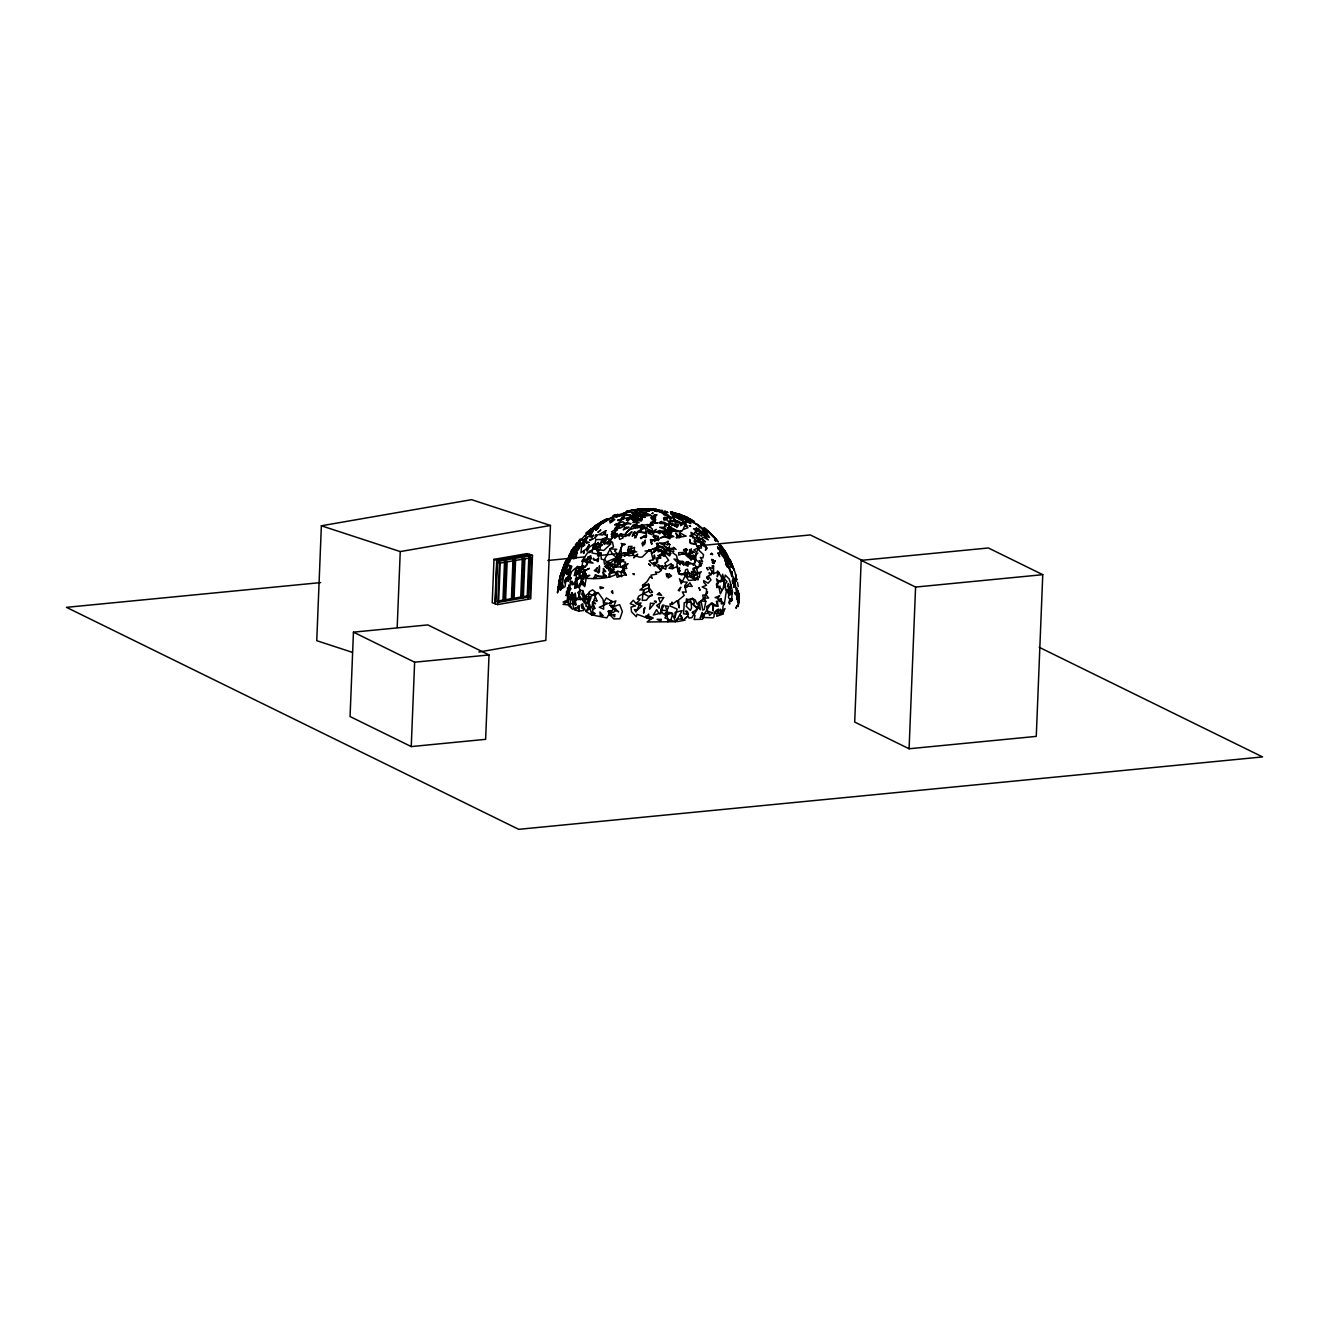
<?xml version="1.0" encoding="UTF-8"?>
<svg xmlns="http://www.w3.org/2000/svg" width="1329" height="1329" viewBox="0 0 1329 1329"><rect width="100%" height="100%" fill="white"/><g stroke="black" fill="none" stroke-linecap="round" stroke-linejoin="round"><path stroke-width="1.5" d="M653.702 536.052L653.718 532.331M737.512 589.063L736.648 588.016L737.18 597.651L738.276 596.904L736.798 593.166L738.708 600.558L738.891 593.864L739.14 602.303L737.911 606.639L738.426 601.838L737.794 602.552L734.671 578.813L733.475 580.275L734.322 585.491L734.14 579.743L732.827 576.088L731.963 576.736L726.564 560.988L727.877 562.483L727.129 559.243L723.707 552.216L724.272 556.12L728.109 560.456L729.305 564.393L726.897 556.286L726.049 555.323L734.522 570.905L729.837 559.492L732.86 566.735L729.804 560.506L732.262 565.639L728.109 560.456M478.855 652.024L545.837 640.379L550.455 525.47L471.579 499.671L321.369 525.786L316.751 640.694L352.251 652.306M353.448 632.155L350.059 716.547L411.242 746.582L485.633 739.339L489.022 654.948L427.838 624.912L353.448 632.155L414.631 662.191L489.022 654.948M397.188 627.504L400.245 551.585L321.369 525.786M411.242 746.582L414.631 662.191M493.973 559.343L492.228 602.768L497.694 604.562L530.753 598.814L532.497 555.372L527.032 553.595L493.973 559.343L499.438 561.12L532.497 555.372M494.936 603.648L496.697 560.223L529.739 554.475L527.995 597.917M495.252 603.748L496.996 560.323L530.055 554.575L528.311 598.017M497.694 604.562L499.438 561.12M498.624 602.286L500.202 563.097L497.445 562.2L495.867 601.389L498.624 602.286L530.005 596.821L531.567 557.648L500.202 563.097M504.555 560.971L502.977 600.143L504.721 600.708L505.585 600.558L507.163 561.386L506.283 561.536L504.721 600.708M505.419 560.821L503.841 599.994L505.585 600.558M512.994 559.492L511.416 598.681L513.16 599.246L514.024 599.097L515.602 559.924L514.738 560.074L513.16 599.246M513.858 559.343L512.296 598.532L514.024 599.097M522.314 557.881L520.735 597.053L522.48 597.635L523.344 597.469L524.922 558.296L524.058 558.446L522.48 597.635M523.094 559.791L521.616 596.904L523.344 597.469M530.005 596.821L527.248 595.924L528.826 556.751M861.192 560.356L854.697 722.062L909.086 748.759L1036.271 736.382L1042.767 574.676L988.377 547.98L861.192 560.356L915.581 587.069L1042.767 574.676M909.086 748.759L915.581 587.069M674.119 519.307L674.218 517.23L664.434 517.363L667.424 520.071L663.802 519.905L668.188 517.911L667.955 516.582L670.929 517.729L667.44 514.373C663.304 515.785 660.945 512.595 666.859 515.652L665.713 513.941L660.928 512.396L664.35 512.545L666.111 513.575L663.487 513.409L664.35 512.545L657.124 509.937L640.86 511.25L641.525 510.569L638.684 510.751L644.332 509.904L631.856 510.319L640.312 509.14L633.086 509.954M598.432 542.481L597.485 544.79L597.668 542.631L600.924 545.239L602.585 544.558M607.187 536.966L607.353 534.607L605.991 540.305L600.675 542.481M721.115 580.275L722.644 574.194L725.152 584.444L727.029 581.57L724.471 578.929L725.269 575.042L729.189 579.012L730.967 584.727L729.305 590.441L730.967 584.727L732.644 592.169L729.704 590.176L731.98 594.063L729.422 591.089L725.352 589.362M585.026 535.354L576.919 544.641L580.324 542.78L578.696 545.422L579.66 543.362M720.036 586.023L719.653 587.584L717.195 585.557L717.643 581.903L720.7 580.806M732.395 571.786L732.046 573.198L728.342 566.735L725.667 564.742L726.448 560.971L718.607 544.558L723.624 549.625L721.996 546.817L719.67 544.392L722.893 550.306L719.354 544.84L723.541 548.91L730.751 561.386M639.299 519.24L636.109 517.363L632.936 520.088M680.647 525.736L680.581 522.53L677.059 520.652M568.945 561.287L566.852 566.818L568.912 560.622L569.377 562.566L572.766 553.562L574.959 551.801L573.314 555.223L572.733 553.711L571.902 556.469L566.652 562.283L567.433 563.131M636.89 522.696L637.139 521.882L633.534 521.832M582.351 543.428L576.354 549.043L575.241 551.701L574.793 550.488L572.35 553.146L576.354 549.043L577.268 550.256L578.73 549.226L581.188 543.993L571.536 558.629L570.606 558.08L568.347 560.074L568.297 557.715L572.101 553.562L571.603 555.821L568.347 560.074L569.443 554.675L571.603 551.103L568.679 556.735L574.111 548.495L573.281 549.043L571.603 555.821L573.912 553.329L575.208 554.176L580.258 545.571L579.976 543.81L582.683 542.631L583.198 540.67L591.123 534.225L590.159 533.427L591.339 534.108L593.415 530.537L589.445 532.264L588.465 534.241L596.538 527.048L588.73 531.849L596.339 526.068L585.856 533.394L597.319 524.274L606.772 518.925L603.416 521.483C614.43 516.831 626.374 509.655 638.767 512.795L641.575 511.233M577.534 545.654L576.819 547.83L578.597 546.834M735.685 578.181L735.336 577.201M606.688 537.198L601.622 539.474L600.924 545.239L596.837 548.345L594.329 543.611L589.162 547.299L587.152 551.17L587.003 548.478L589.179 544.774L587.003 548.478L580.923 552.847L581.537 547.216L584.86 544.973L581.753 546.501L586.538 540.504L582.484 543.046L583.929 541.833M675.414 531.168L674.268 529.258L672.64 529.822L675.414 531.168L677.591 530.47M669.401 546.252L668.304 549.043L666.444 547.764M664.616 555.987L666.145 550.638L670.098 551.136L670.829 553.479L669.65 555.954L661.742 550.289L655.861 548.428M651.908 519.473L653.669 517.23L654.632 517.596M645.329 542.481L644.299 544.641L642.605 542.082M634.697 538.012L636.757 534.989L636.574 532.381M640.329 528.444L641.508 529.374L643.186 526.035L642.522 524.606L635.96 527.995M645.661 537.63L646.575 535.903L643.302 536.368M686.329 576.72L688.555 572.467L687.342 569.128L685.498 569.875L684.751 574.344L688.605 580.507L695.233 579.843L693.505 576.537L696.08 579.793L697.725 576.52L699.552 577.467L699.536 574.161L701.263 571.653L693.705 575.241L688.555 572.467L684.103 572.782L684.751 574.344L688.555 572.467L690.748 577.168L695.233 579.843L693.472 576.57L686.329 576.72L690.631 576.254L691.794 574.909L691.529 571.503L696.629 573.297L693.007 568.397L701.463 565.656L699.104 565.008L701.562 564.011L698.689 562.317M593.814 548.811L595.508 545.837L592.834 547.648L593.814 548.811L587.302 553.163L581.703 561.353L585.142 561.486L587.086 559.16L587.053 564.808L584.527 567.4L590.99 558.878L587.85 558.712L587.219 563.396L585.142 561.486L586.189 559.06L584.162 559.476L582.617 561.851L581.869 569.177L584.262 569.809L586.803 577.334L589.777 575.291L586.255 575.789L586.255 578.314C596.189 578.912 607.602 578.946 616.573 574.228L617.603 571.071L620.975 572.267L624.63 570.49L623.7 568.613L620.892 566.885L613.35 567.118L607.519 561.469L616.839 557.549L617.188 554.824L618.517 560.572L625.56 562.217L621.989 572.085L626.109 574.493L617.071 577.284L616.573 574.228L613.732 571.237L608.798 574.111L609.662 577.367L610.077 571.919L614.247 569.51L613.35 567.118L612.985 570.224L607.586 565.988L604.545 566.403L607.802 568.513L609.895 568.048L612.852 563.695L615.842 567.333L621.224 561.968L614.579 562.051L616.839 557.549L612.968 554.675L609.911 549.475L604.745 559.027L606.522 562.217L604.512 564.293L603.781 559.708L601.273 559.094L600.858 553.03L598.133 552.814L598.283 548.993L596.538 550.771M660.43 556.353L662.224 553.296L661.742 550.289L658.187 551.884M571.653 550.472L570.938 551.668L573.214 548.146M578.68 544.209L579.328 542.93L576.254 546.584L581.587 539.391M683.604 550.322L686.528 552.299L683.604 550.322L684.468 549.159M735.901 581.371L735.685 579.876L736.017 581.205M685.365 563.164L686.611 561.669L688.322 564.327L691.346 563.546M679.003 561.403L678.072 562.516L680.265 564.775L679.003 561.403L683.339 563.845L683.555 565.323M645.047 537.514L646.575 535.903M674.966 523.593L677.474 526.649L670.763 523.261L671.743 525.437L671.776 523.643L675.497 525.154L678.621 524.673M669.932 544.857L668.703 543.544M582.119 540.288L583.763 539.408M655.463 551.186L652.439 552.748L648.702 549.575M624.148 528.078L626.856 527.048M641.508 529.374L646.525 527.879L643.186 526.035L635.827 525.985M624.564 525.686L620.228 525.503L625.012 523.526L628.069 523.759M682.442 554.376L686.296 553.346L691.894 556.452M615.709 535.205L614.231 533.693L611.174 534.424L612.918 532.364L611.539 531.833L619.547 526.782L617.005 526.035L614.829 528.527L614.862 532.73M641.824 515.137L647.024 514.074L643.734 513.476M642.472 509.788L645.595 509.838L642.472 509.788L644.316 510.203M400.245 551.585L550.455 525.47M497.827 601.04L527.248 595.924M643.9 515.868L650.761 515.486M674.301 526.267L677.989 526.101M637.305 515.502L636.624 513.343L631.873 513.426L635.594 512.462L638.767 512.795L630.262 516.516L633.086 515.137L640.428 515.087M680.98 574.826L684.751 574.344L679.318 573.945M633.385 509.887L653.32 508.824L637.721 509.406L644.067 509.422L638.202 509.622L640.977 509.954M632.388 517.479L634.116 519.124L638.933 518.543M320.588 582.6L66.45 607.336L518.709 829.329L1262.55 756.915L1039.212 647.289M547.88 560.473L585.076 556.851M597.469 555.655L636.724 551.834M644.997 551.02L651.193 550.422M665.646 549.01L669.783 548.611M696.645 546.003L810.291 534.939L862.405 560.506M698.157 547.963L701.43 548.08L700.782 543.96L707.227 548.196L705.367 550.272L706.53 547.382L703.506 543.694L704.669 543.86L698.855 539.807M671.793 527.414L668.371 525.536M694.868 541.385L702.842 542.847L702.41 544.142L697.808 540.172M677.973 559.858L674.052 559.027L677.325 562.4L676.893 564.759L679.069 571.719M671.427 535.836L664.284 533.378L664.882 530.919L667.507 534.989L668.504 530.902L669.716 530.288L671.942 532.215M668.171 544.076L669.982 544.508M649.864 523.975L652.888 524.839L650.595 522.463M663.487 547.216L665.895 552.681L670.431 553.96L670.098 551.136M628.783 520.204L627.255 519.573L627.82 521.383M707.46 530.753L718.208 541.767L707.46 530.753L716.713 539.807L711.314 534.391L714.404 537.365L713.673 536.517M728.99 565.24L724.787 560.207L727.578 564.476C727.179 558.496 719.969 556.02 719.886 550.14L721.647 554.11L719.986 551.867L724.388 555.289L726.98 559.509L725.916 555.871L733.209 568.231L730.834 561.984L733.625 568.679L732.91 566.453M677.142 523.294L672.175 520.519L670.082 521.533L672.175 520.519L672.441 522.031M698.223 526.434L703.938 529.723L707.078 533.527L705.034 530.869M678.72 570.191L680.249 571.088L678.554 569.045M698.257 531.55L702.692 534.059L701.745 531.434L705.566 534.64L701.363 532.497L703.49 535.222L709.586 537.514L706.098 532.464L702.36 530.819M696.296 528.062L700.616 531.334L696.296 528.062L696.645 530.587M706.148 529.507L704.436 528.194L707.859 530.969L703.888 527.713L715.733 538.727L713.208 536.185M634.116 519.124L635.677 520.353M602.17 541.119L604.479 544.342L615.477 535.421L614.231 533.693M673.504 547.315L676.162 549.541M697.459 561.187L694.984 558.928L693.788 555.356M659.998 551.402L657.024 546.153M728.591 561.885L727.644 558.662L725.916 558.047L726.315 559.426L724.371 557.848L727.378 567.267L729.023 566.686L730.302 570.822M664.218 549.625L665.895 552.681L662.224 553.296L663.387 556.187M734.771 571.653L736.166 576.437L735.485 574.078M737.545 582.401L738.226 586.521M736.648 588.016L737.23 591.455M734.405 578.63L734.655 582.036M599.396 566.104L599.462 571.885L598.449 573.065L597.552 572.168L599.396 569.128L599.396 566.104M693.921 603.366L693.904 605.459L697.443 608.782L697.891 607.586L693.904 605.459L689.718 600.99L692.459 598.366L695.117 599.828L697.144 604.114L704.121 598.166L707.576 591.804L706.015 594.894L702.692 595.126L703.456 598.648L705.799 601.439L704.237 609.496L702.709 610.161L701.114 600.924L705.799 601.439L704.121 598.166L708.656 598L706.015 594.894L706.679 589.179L702.144 586.936L706.53 585.292L703.855 582.484L703.706 580.623L708.075 583.215L711.015 579.976L708.174 575.673L711.198 574.809L708.988 572.816L711.48 574.294L712.194 571.088L713.623 573.713L717.527 572.018L718.889 572.6L722.461 579.128L720.268 581.986L723.292 580.74L726.116 589.877L728.973 592.601L729.505 595.359L731.531 593L729.405 588.764L728.973 592.601L731.531 593L731.98 595.924L731.149 601.14L728.491 597.585L728.724 594.445L726.481 590.159L724.388 603.798L723.026 605.991L722.611 614.214L716.746 616.307L717.079 613.4L715.152 613.633L715.849 610.958L714.038 612.636L714.122 616.606L713.042 617.835L703.506 617.453L702.46 619.281L694.103 619.513L695.034 615.543L693.738 614.629L691.844 617.653L689.07 618.085L685.747 610.958L687.425 611.406L688.488 614.314L683.555 613.832L684.269 602.635L691.014 601.971L691.545 607.835L690.432 610.493L686.312 606.306L687.907 599.661L686.428 598.831L686.296 601.588L687.907 599.661L692.459 598.366L694.502 602.253L693.921 603.366M739.157 601.123L739.14 602.303L739.157 601.123M616.839 557.549L616.789 560.738L614.579 562.051L615.842 567.333L617.869 562.483L620.012 563.961L620.892 566.885L624.065 567.101L622.47 565.772L625.677 566.353L626.889 568.447L623.7 568.613L620.975 572.267L621.64 576.736L618.317 575.208L617.387 571.968L609.562 573.38L611.207 570.988L609.895 568.048L608.964 570.839L607.586 565.988L609.646 563.247L610.991 563.845L611.124 564.858L607.586 565.988L607.054 568.28L605.675 565.855L608.333 562.466L610.792 562.832L616.839 557.549M657.573 559.642L657.523 562.15L653.885 565.872L656.044 565.44L661.161 570.407L658.503 572.55L655.396 571.919L656.692 574.111L650.977 575.158L652.34 578.431L649.981 576.803L647.057 581.637L642.588 585.325L642.887 587.684L639.864 589.993L643.452 589.827L642.206 600.392L646.409 600.176L649.084 596.655L652.124 594.412L652.257 595.475L649.084 596.655L643.469 593.581L638.784 596.106L637.289 599.213L640.08 598.881L639.797 599.794L636.059 603.582L633.302 600.276L630.212 603.648L635.511 605.858L630.993 607.154L631.541 611.872L636.342 616.706L637.04 614.247L650.645 619.314L653.237 618.002L648.27 615.859L648.751 614.131L646.675 616.623L645.861 615.875L647.406 618.317L648.27 615.859L650.645 619.314L647.123 621.989L675.863 621.706L682.109 610.592L675.099 612.37L675.032 617.586L677.109 609.114L670.181 606.024L670.049 603.682L672.291 604.396L677.209 600.542L679.169 607.885L678.554 600.077L684.219 595.442L682.309 591.986L686.262 592.153L684.634 585.823L687.209 582.185L682.408 581.853L679.385 578.763L681.179 583.763L685.88 574.626L678.538 573.779L679.568 567.832L677.973 570.34L678.587 572.633L676.876 566.586L672.324 568.679L668.985 568.264L672.009 564.875L673.438 565.207L672.324 568.679L671.245 563.579L666.543 566.32L664.816 563.197L668.67 560.323L665.447 555.871L663.52 555.223L657.739 555.539L660.663 558.03L656.111 558.911L657.523 562.15L653.187 562.748L654.582 564.376L652.556 564.061L649.15 560.738L653.154 559.742L655.081 557.748L654.383 554.974L653.154 559.742L651.293 552.831L654.167 552.316L655.164 549.824L663.603 552.233L659.4 555.206L660.663 558.03L656.709 557.798L657.573 559.642M668.753 548.246L668.736 550.256L664.633 550.621L663.553 548.445L657.905 546.734L648.236 551.12L642.372 556.951L640.046 557.25L633.235 555.256L628.75 555.804L623.999 552.748L624.663 555.887L634.631 551.668L634.797 550.455L633.352 551.253L629.813 549.276L627.936 550.173L627.687 554.226L624.63 555.804L617.703 553.944L614.53 550.954L616.689 549.326L609.729 548.811L613.466 546.933L612.619 542.597L611.107 541.069L606.589 543.445L602.004 541.518L603.831 540.438L606.904 543.079L610.875 542.215L607.004 543.976L610.925 543.843L603.765 550.439L594.096 549.01L595.874 539.541L602.917 539.557L602.984 540.421L608.981 538.66L609.646 540.92L612.935 537.348L611.49 536.501L612.785 533.328L617.686 529.739L616.34 528.327L620.194 528.095L624.231 526.051L626.956 522.795L631.026 523.792L624.663 523.161L622.919 521.716L618.367 523.144L622.088 519.589L617.752 520.503L632.704 516.3L633.983 514.24L638.584 513.011L644.017 512.745L642.289 514.556L647.007 515.536L647.356 514.406L642.289 514.556L646.525 513.077L652.207 516.067L650.728 518.028L653.951 519.008L651.575 517.197L655.745 516.582L654.981 519.539L652.506 521.167L655.081 521.201L651.227 522.28L652.971 525.287L647.107 524.506L652.406 529.058L652.057 531.866L649.067 533.494L651.692 534.54L656.26 529.407L652.057 531.866L664.583 532.58L669.168 536.451L671.76 531.102L661.277 531.035L665.862 537.132L669.916 538.826L670.497 534.956L673.853 536.534L669.783 537.547L667.258 536.368L660.33 537.913L665.164 536.052L665.264 532.813L670.879 533.61L668.686 530.819L669.6 529.706L667.341 527.596L669.683 529.507L672.059 528.543L680.033 531.882L682.541 530.387L677.757 531.666L672.79 531.068L672.059 528.543L669.251 527.347L669.052 523.045L673.803 525.254L667.906 521.167L673.504 520.769L674.534 519.573L673.869 517.18L677.159 517.712L675.198 516.117L678.67 518.194L685.581 519.523L685.93 521.151L690.798 523.643L690.266 522.314L683.372 521.267L678.521 518.958L680.099 516.616L697.991 524.772L705.599 530.902L702.36 529.457L708.257 536.501L701.446 532.962L698.456 533.909L695.947 538.095L698.306 538.345L699.353 536.966L700.2 539.325L703.39 537.331L708.34 539.906L701.446 532.962L701.778 536.268L694.768 532.165L693.888 534.374L689.817 535.836L690.415 536.517L691.628 534.956L690.947 532.331L696.595 535.653L699.652 542.697L694.652 539.042L694.137 541.335L696.08 543.76L690.316 543.295L695.947 544.242L697.891 548.08L697.625 550.538L696.446 551.768L693.788 549.94L697.891 548.08L698.439 546.02L699.287 550.555L703.556 554.708L702.875 557.964L700.283 557.416L702.642 561.536L699.004 560.622L700.134 563.214L702.127 563.18L697.144 568.729L695.217 565.24L687.359 561.702L688.655 562.582L687.475 564.476L688.073 566.154L678.239 561.702L683.638 561.735L682.641 564.111L682.973 561.353L677.89 561.187L676.444 555.339L672.823 552.93L673.919 551.186L671.677 551.236L664.733 546.186L668.005 548.727L674.584 548.046L673.637 549.625L668.753 548.246M739.024 598.366L739.007 599.512L739.024 598.366M568.878 585.258L568.712 590.226L566.453 591.538L566.536 595.708L565.755 595.392C570.457 591.854 569.626 592.302 567.799 599.495L570.075 596.738L568.729 596.887L567.848 594.977L567.217 600.176L563.081 602.12L567.35 601.771L563.064 604.363L567.865 604.878L572.467 609.214L569.875 604.695L572.234 592.701L575.407 600.575L575.706 605.044L575.158 601.456L576.155 599.695L587.003 598.615L589.046 606.041L586.006 611.49L591.754 614.912L606.821 617.885L608.998 614.181L611.556 613.234L610.975 611.157L613.516 609.413L615.759 609.313L618.649 611.905L613.018 608.815L615.31 608.117L616.058 610.36L613.118 612.603L610.975 611.157L609.38 614.015L613.799 618.965L619.912 618.782L622.387 611.573L619.646 604.645L614.131 606.356L609.546 605.16L611.539 606.107L612.104 605.127L610.709 606.556L612.902 608.4L615.875 600.891L609.346 603.366L612.088 601.123L611.141 603.05L611.39 601.157L606.406 597.934L603.532 602.618L603.665 609.18L599.346 607.22L608.2 603.349L603.532 602.618L602.934 599.229L598.033 592.501L589.328 597.203L588.049 602.386L585.873 604.429L578.813 595.292L580.491 599.877L579.51 597.153L576.088 598.881L571.819 597.219L568.812 599.811L568.064 603.848L569.875 604.695L575.158 601.456L575.523 605.227L572.533 603.216L574.244 609.812L578.863 611.041L583.381 610.559L582.816 603.798L581.222 604.562L581.969 608.283L583.281 606.655L586.006 611.49L590.109 608.333L589.993 604.977L588.082 603.848L589.063 602.834L583.913 601.505L582.401 598.449L584.145 596.655L588.581 596.738L589.295 591.77L592.668 589.827L596.97 593.515L594.943 596.007L594.794 592.468L592.601 595.425L588.514 593.332L585.175 596.173L583.913 601.505L587.003 598.615L585.807 597.037L585.209 598.449L581.687 594.246L583.032 590.558L580.308 590.375L577.7 592.601L579.594 594.894L580.308 590.375L579.294 588.514L581.388 579.544L586.089 573.846L583.664 573.846L580.507 571.204L582.567 567.599L584.876 571.536L583.664 573.846L580.275 578.032L576.686 579.843L574.045 584.228L571.885 584.843L571.62 582.418L570.39 582.567L569.277 592.917L569.377 590.491L571.105 588.747L569.676 588.265L568.878 585.258M693.09 612.32L693.073 613.633L692.127 612.569L697.509 609.014L694.519 613.749L693.09 612.32M648.469 530.138L648.402 532.912L651.011 530.52L643.219 526.882L640.046 527.297L642.023 528.909L640.495 531.965L633.584 533.992L632.239 536.351L634.996 531.716L633.036 532.995L635.91 537.614L637.654 531.6L642.023 528.909L641.89 526.766L640.179 525.619L646.941 524.706L647.838 526.002L645.628 528.792L646.592 533.693L637.654 531.6L646.193 532.431L648.469 530.138M578.215 608.35L578.863 611.041L579.477 605.692L577.484 606.356L578.215 608.35M614.729 614.579L614.679 616.789L612.553 614.845L614.729 614.579M721.149 598.814L721.614 601.289L724.388 603.798L721.298 603.848L721.149 598.814L717.942 599.429L719.521 601.588L721.149 598.814M603.466 568.513L603.349 571.835L605.808 571.47L603.466 568.513M557.549 591.687L557.499 592.95L560.356 575.922L561.419 572.251L558.545 584.694L560.257 576.337L560.639 575.274L560.19 577.5L563.463 567.367L564.227 566.187L564.028 568.231L564.925 566.137C565.689 568.546 568.513 563.529 566.071 563.43L564.393 567.167L566.985 563.945L564.044 570.174L562.167 579.344C562.682 572.616 563.23 581.537 562.449 583.846L563.313 586.155L561.785 588.564L561.868 586.936L562.2 588.382L565.091 586.554L566.071 578.181L569.427 575.756L570.091 573.032L569.56 571.37L565.523 573.065L567.101 564.244L567.367 566.519L569.46 565.124L570.091 573.032L566.686 574.51L567.865 573.447L567.749 574.61L571.071 568.48L571.819 566.254L570.639 565.689L567.898 571.653L568.098 569.46L565.523 573.065L565.888 568.995L564.044 570.174L564.858 571.32L563.38 575.457L564.659 574.028L562.217 580.092L561.17 589.312L560.373 590.325L560.007 586.272L558.296 590.541L559.791 578.098L557.549 591.687M658.005 536.285L659.184 539.508L653.901 539.823L654.416 541.385L656.642 539.956L652.888 536.202L656.177 535.504L654.499 537.481L658.005 536.285M589.328 597.203L589.112 602.718L591.04 597.651L589.328 597.203M702.975 614.447L702.825 618.002L704.353 615.51L702.127 612.42L700.217 618.035L702.975 614.447M717.527 572.018L717.311 576.753L718.889 572.6L717.66 571.005L717.527 572.018M643.801 609.28L643.601 613.184L644.964 607.536L643.801 609.28M649.017 587.8L648.834 591.073L650.246 592.751L652.589 592.153L649.017 587.8L648.685 584.195L642.588 585.325L643.136 587.053L648.685 584.195L648.834 591.073L643.469 593.581L644.283 589.478L649.017 587.8M600.226 546.784L600.093 549.126L596.887 553.944L592.003 552.964L593.232 546.02L594.512 544.84L597.352 543.594L602.004 545.073L600.226 546.784M731.598 572.6L732.362 574.709L731.598 572.6M617.138 523.626L617.005 526.035L620.527 524.606L617.138 523.626L614.895 524.872L617.138 523.626M695.648 553.362L695.848 560.522L693.157 565.091L693.356 563.446L694.618 563.795L695.516 555.572L697.924 553.03L695.648 553.362M659.516 603.682L659.201 608.217L656.626 605.509L659.516 603.682M691.23 549.159L691.08 551.336L689.203 552.781L692.359 553.014L689.568 551.585L691.23 549.159M559.343 583.647L559.127 586.521L560.522 582.733L559.26 586.704L558.346 586.371L557.931 590.857L559.343 583.647M567.549 587.75L567.649 593.149L567.25 591.405L568.812 589.594L567.549 587.75M577.301 566.486L574.194 575.607L575.324 574.128L575.64 567.965L571.62 571.586L569.709 577.384L570.39 582.567L571.869 581.188L574.045 584.228L576.686 579.843L583.664 573.846L583.747 579.527L581.388 579.544L585.009 584.594L584.76 586.621L582.019 583.963L577.965 587.102L575.274 582.733L575.656 578.215L579.178 577.5L578.763 572.184L582.567 567.599L578.132 570.59L575.391 574.892L577.467 578.397L576.553 578.796L577.965 587.102L580.956 582.168L583.149 582.085L582.019 583.963L585.009 584.594L586.023 579.677L583.697 574.643L580.275 578.032L579.643 577.451L580.507 571.204L584.876 571.536L582.7 567.466L583.763 565.789L581.305 566.436L578.132 570.59L580.275 569.659L581.471 566.852L577.55 568.546L578.032 567.267L580.673 567.101L577.301 566.486M559.908 581.222L559.725 583.082L560.605 579.594L559.908 581.222M572.234 592.701L571.819 597.219L575.407 600.575L576.088 598.881L575.224 593.033L572.716 597.917L572.849 601.572L570.506 594.96L572.234 592.701M668.088 541.352L667.739 545.056L664.267 543.179L659.217 542.863L664.367 545.471L664.267 543.179L668.088 541.352M592.584 602.353L592.252 605.742L595.242 608.267L592.95 609.513L591.754 614.912L595.226 613.666L593.382 612.304L591.754 614.912L590.109 608.333L585.84 605.758L587.7 607.104L591.272 606.738L592.95 609.513L594.196 606.539L592.584 602.353L593.415 601.505L595.591 603.798L592.584 602.353M597.402 559.127L597.17 561.486L598.2 561.519L598.615 557.947L597.402 559.127M667.175 573.962L666.892 576.869L666.128 573.796L667.175 573.962M697.908 572.533L697.459 575.058L693.705 575.241L693.123 569.46L695.648 567.118L697.908 572.533M642.289 518.21L641.176 521.084L637.555 520.337L642.289 518.21M590.541 530.985L593.149 529.141L590.541 530.985M575.274 582.733L574.593 588.415L576.603 587.684L575.274 582.733M587.451 538.079L585.242 540.355L585.009 538.76L586.67 537.198L587.451 538.079M568.447 578.696L568.114 581.388L567.234 579.145L566.27 581.122L566.071 578.181L567.317 579.012L568.314 576.088L568.447 578.696M566.735 566.885L566.137 571.42L566.735 566.885M593.465 558.379L593.299 559.559L596.655 559.625L594.412 560.223L593.465 558.379M576.454 574.992L578.763 572.184L576.886 572.932L576.454 574.992M588.066 557.084L587.817 558.861L590.923 555.854L588.066 557.084M657.921 543.76L656.493 543.594L657.506 543.196L658.603 545.521L663.038 547.133L657.905 546.734L656.493 543.594L657.921 543.76M589.611 551.419L589.428 552.615L591.471 550.97L589.611 551.419M589.362 568.463L585.856 570.091L589.362 568.463M661.178 619.414L660.895 621.224L657.107 619.314L661.178 619.414M650.479 603.333L649.565 609.214L654.366 603.416L650.479 603.333M666.211 566.453L665.763 569.31L662.972 568.031L662.025 565.705L663.121 568.048L664.218 565.772L666.211 566.453M703.523 530.304L703.323 531.5L705.832 532.48L703.523 530.304M667.939 619.63L667.59 621.69L670.763 620.361L675.863 621.706L671.643 613.001L667.839 612.237L663.437 614.098L660.696 610.044L662.49 605.144L663.968 605.144L659.716 613.865L661.011 613.716L660.696 610.044L666.942 610.709L668.67 606.522L665.331 605.791L666.942 610.709L664.998 615.526L671.643 613.001L672.773 613.616L670.763 620.361L664.882 617.902L668.038 613.3L666.278 612.702L667.939 619.63M728.608 558.595L726.847 556.054L728.608 558.595M713.573 566.004L713.623 573.713L708.955 567.3L713.125 568.546L712.045 565.805L713.573 566.004M654.665 522.762L657.805 522.995L652.389 522.513L654.665 522.762M577.002 552.698L576.055 557.981L573.829 558.712L577.002 552.698M637.388 515.802L637.023 517.795L638.535 519.307L642.123 519.789L632.803 516.4L626.408 520.486L627.089 518.709L631.541 518.958L640.046 516.167L637.388 515.802M590.093 539.757L589.943 540.587L593.282 538.594L590.093 539.757M646.176 535.105L645.744 537.365L643.718 536.401L640.478 537.763L640.993 538.61L646.176 535.105M628.617 546.568L627.936 550.173L632.172 552.366L633.235 555.256L634.597 547.382L629.813 549.276L632.056 546.319L628.617 546.568M693.788 555.456L693.24 558.08L694.585 559.874L688.638 553.346L688.572 557.632L683.937 553.263L688.023 555.273L690.98 560.207L692.941 558.23L690.349 558.13L691.362 555.256L693.788 555.456M617.254 533.577L614.696 538.411L620.427 533.843L629.265 535.786L631.923 531.567L625.56 536.517L616.839 535.57L615.427 533.643L611.49 536.501L614.015 536.667L615.427 533.643L617.254 533.577M610.393 521.483L610.077 522.978L612.968 521.051L610.393 521.483M713.357 603.981L713.241 611.024L712.361 602.884L706.679 606.506L707.975 613.267L704.37 613.882L711.115 603.216L713.008 605.592L717.776 606.24L717.461 601.306L716.381 601.306L717.776 606.24L713.357 603.981M698.174 579.029L697.958 579.959L696.18 577.384L698.174 579.029M597.236 567.915L596.372 571.553L594.229 570.639L597.236 567.915M723.059 610.526L722.611 614.214L719.404 614.214L717.942 612.686L720.218 609.114L722.611 614.214L725.036 608.582L719.404 614.214L721.315 610.26L723.059 610.526M669.151 573.978L668.171 577.965L671.594 575.889L669.151 573.978M562.915 568.995L562.632 570.108L562.915 568.995M576.304 544.99L575.49 546.136L576.304 544.99M734.272 585.64L733.857 587.252L734.272 585.64M560.173 577.617L559.841 578.912L560.173 577.617M595.674 535.188L594.86 538.311L597.452 534.889L595.674 535.188M565.905 564.509L565.307 566.769L567.068 563.28L565.905 564.509L565.141 563.712L567.882 558.429L565.905 564.509M682.741 552.548L682.358 554.01L678.687 555.123L678.654 552.681L682.741 552.548M737.08 599.229L736.598 597.917L737.08 599.229M735.917 593.598L735.552 594.844L734.655 592.734L735.917 593.598M602.187 522.878L596.439 528.66L599.18 526.716L599.529 524.706L603.815 522.679L602.187 522.878M584.278 551.219L583.581 553.479L584.278 551.219M677.541 525.038L676.777 527.48L674.949 525.42L677.541 525.038M596.937 600.99L593.797 600.293L595.326 596.571L596.937 600.99M562.715 570.091L562.034 572.284L562.715 570.091M621.889 545.737L621.258 547.747L621.889 545.737M681.91 617.42L681.445 618.899L676.71 619.214L677.541 621.607L685.099 620.145L681.445 618.899L681.395 615.726L679.7 615.128L681.91 617.42M624.348 571.968L626.175 575.125L624.348 571.968M563.031 571.653L562.001 574.793L563.031 571.653M587.916 532.995L585.109 536.434L587.916 532.995M729.721 600.06L728.824 602.751L729.721 604.08L729.721 600.06M563.845 565.622L562.217 570.091L567.068 558.878L563.845 565.622M573.48 557.698L573.131 558.712L574.892 556.751L573.48 557.698M699.519 601.854L697.924 606.439L700.267 609.762L699.519 601.854M566.104 562.267L564.709 564.808L566.104 562.267M576.121 547.714L574.61 551.851L578.48 546.452L576.121 547.714M736.798 606.041L736.067 608.034L736.798 606.041M723.906 584.328L722.943 589.245L725.185 585.491L723.906 584.328M680.697 587.385L679.368 590.956L678.222 590.342L680.697 587.385M564.476 564.177L563.596 566.486L565.872 560.954L564.476 564.177M620.826 548.445L618.616 554.243L619.231 556.419L621.64 554.259L620.826 548.445M643.9 542.913L642.738 545.97L641.94 543.245L643.9 542.913L645.18 540.272L643.9 542.913M684.634 525.669L683.156 529.507L687.957 527.696L683.505 523.493L685.797 522.829L686.063 526.118L687.126 525.919L685.914 524.49L684.634 525.669M682.608 523.078L681.843 525.038L674.534 519.573L676.212 521.932L684.269 523.692L685.714 522.746L683.372 521.267L682.608 523.078M719.022 581.155L717.959 583.88L716.497 578.863L719.022 581.155M578.53 547.183L577.451 549.89L578.53 547.183M639.415 604.911L635.893 612.054L634.431 609.546L637.422 609.861L641.874 606.041L636.059 603.582L641.06 602.967L639.415 604.911M690.548 526.384L689.336 525.769L690.548 526.384M660.679 531.517L659.782 533.726L656.327 531.816L659.699 530.487L660.679 531.517M662.473 567.167L661.161 570.407L657.921 564.576L662.473 567.167M701.845 531.849L708.257 536.501L701.845 531.849M718.258 609.297L717.178 611.872L716.53 610.194L718.258 609.297M695.682 531.168L696.861 531.633L696.795 529.341L693.505 528.743L696.861 531.633L695.682 531.168M610.642 611.074L608.25 611.274L610.094 615.526L611.423 614.795L609.38 614.015L608.25 611.274L610.642 611.074M707.227 576.703L706.629 577.999L708.407 579.427L707.227 576.703M572.766 548.877L572.384 549.658L574.327 547L572.766 548.877M595.492 574.709L593.581 578.613L598.05 575.989L595.492 574.709M652.057 543.511L651.642 544.342L650.379 539.557L653.004 539.939L651.227 542.747L652.057 543.511M722.345 589.91L720.335 593.88L718.873 586.82L722.345 589.91M573.281 555.073L571.902 556.469L573.281 555.073M715.201 560.838L713.789 563.562L712.194 562.184L713.54 563.18L715.201 560.838M666.294 525.354L665.547 526.799L664.699 525.287L666.294 525.354M670.564 511.682L680.182 516.499L671.062 514.373L678.139 518.21L678.953 517.363L683.056 519.074L686.661 518.974L690.415 521.848L688.837 519.755L694.735 522.829L683.106 515.702L670.564 511.682M573.829 548.578L573.015 550.123L575.723 547.448L573.829 548.578M590.026 561.22L589.279 562.599L593.05 563.114L590.026 561.22M575.474 544.99L577.002 543.096L575.474 544.99M717.726 586.222L716.896 587.684L716.447 583.763L717.726 586.222M686.013 548.794L684.319 551.784L687.658 549.89L686.013 548.794M590.441 556.701L589.926 557.599L591.471 558.363L590.441 556.701M636.026 509.638L632.87 510.27L636.026 509.638M591.687 528.593L587.185 532.348L591.687 528.593M634.813 556.02L633.717 557.881L637.721 554.21L634.813 556.02M597.352 543.594L594.096 549.01L599.778 545.222L597.352 543.594M728.325 584.943L727.345 586.554L728.94 584.843L728.242 583.448L728.325 584.943M656.559 609.745L653.336 615.045L659.001 613.583L656.559 609.745M663.669 597.568L660.413 602.884L658.553 597.817L663.669 597.568M624.364 517.097L622.038 517.43L624.364 517.097M600.858 553.03L598.598 556.535L597.601 553.329L600.858 553.03M596.239 526.134L591.04 531.417L597.203 526.766L594.445 527.978L598.947 523.493L603.233 520.935L589.461 530.985L596.472 525.038L593.731 526.799L596.239 526.134M626.557 514.041L624.098 513.326L620.626 515.802L626.557 514.041M574.793 546.651L574.128 547.498L574.793 546.651M632.322 526.367L625.195 534.092L628.783 529.972L635.627 527.779L632.322 526.367M655.629 519.772L654.499 521.417L655.629 519.772M686.877 616.988L684.933 618.6L686.877 616.988M671.976 602.286L672.291 604.396L671.976 602.286M661.526 521.516L660.148 523.443L659.084 522.746L661.526 521.516M593.614 535.271L592.136 537.315L589.212 536.6L593.614 535.271M605.958 530.67L602.785 534.989L598.748 534.657L605.958 530.67M605.476 532.364L604.064 534.258L605.509 535.222L605.476 532.364M719.554 595.841L717.776 598.233L715.118 597.568L719.554 595.841M721.747 551.352L719.122 547.847L721.747 551.352M621.59 556.901L619.779 559.193L622.254 560.855L623.966 559.974L619.779 559.193L618.151 557.565L621.59 556.901M579.76 540.288L577.284 543.345L580.457 539.773L579.76 540.288M580.225 539.209L579.344 540.255L580.225 539.209M570.772 577.534L569.776 578.73L571.271 578.763L570.772 577.534M565.888 581.471L564.742 582.816L564.559 579.992L565.888 581.471M627.836 563.795L625.677 566.353L623.849 565.141L627.836 563.795M672.889 517.23L670.381 519.406L669.55 518.675L672.889 517.23M645.213 509.09L643.435 509.389L645.213 509.09M637.172 515.187L633.983 514.24L635.013 515.768L640.794 514.223L637.172 515.187M654.449 514.938L653.702 515.785L657.091 514.821L654.449 514.938M666.178 523.776L665.248 524.805L669.185 524.922L663.57 522.048L660.148 523.443L666.178 523.776M651.227 525.47L649.881 526.932L648.402 525.653L651.227 525.47M598.366 527.63L595.874 530.238L598.366 527.63M656.011 550.289L654.964 551.385L653.12 548.993L656.011 550.289M654.981 509.439L656.576 509.256L648.054 509.24L654.981 509.439M733.209 578.796L733.475 580.275L733.209 578.796M712.327 612.735L709.586 615.493L708.307 611.357L712.327 612.735M600.675 530.105L598.083 532.132L600.675 530.105M575.856 607.552L574.493 608.915L576.105 609.081L575.856 607.552M612.403 520.071L609.679 521.217L614.845 519.473L612.403 520.071M689.934 583.099L684.95 587.268L686.943 587.451L686.844 586.089L692.243 586.405L689.934 583.099M665.48 518.41L664.301 519.523L663.47 518.028L665.48 518.41M642.206 517.047L645.229 517.363L640.279 517.147L641.392 516.25L642.206 517.047M612.453 590.774L611.357 591.804L612.835 593.432L612.453 590.774M604.629 520.054L599.744 522.812L604.629 520.054M587.285 542.232L586.322 543.129L589.212 542.398L587.285 542.232M729.372 588.498L728.541 589.229L728.309 585.491L729.372 588.498M625.577 527.879L623.251 529.872L629.082 527.264L625.577 527.879M678.338 514.688L672.557 514.306L670.514 512.695L677.557 515.353L671.245 512.512C676.926 512.662 688.904 517.928 690.764 519.39L692.027 520.22L686.046 517.446L694.419 521.649L680.265 514.938C684.402 515.785 675.215 512.147 678.338 514.688M608.632 518.725L604.396 522.114L611.157 518.111L606.09 519.373L608.632 518.725M731.565 598.216L730.07 599.412L731.149 601.14L732.329 600.343L731.565 598.216M636.857 519.456L634.681 521.084L632.122 519.506L636.857 519.456M590.043 530.603L589.063 531.334L590.043 530.603M659.284 592.917L657.141 594.478L661.692 595.342L659.284 592.917M625.045 544.309L623.833 545.139L621.191 543.495L625.045 544.309M623.102 518.642L617.852 520.32L623.102 518.642M711.713 553.346L710.5 554.176L712.693 554.625L711.713 553.346M621.291 533.959L618.699 535.737L619.696 539.408L623.085 537.929L621.291 533.959M615.493 514.755L613.549 515.536L615.41 514.805M652.921 513.06L652.124 513.575L652.921 513.06M706.729 567.682L707.875 569.742L706.729 567.682M618.151 515.885L615.875 517.28L619.962 515.669L618.151 515.885M603.15 521.383L602.037 521.948L603.15 521.383M635.594 512.462L633.053 514.007L636.79 512.728L635.594 512.462M618.517 560.572L616.789 560.738L618.517 560.572M635.578 520.935L632.837 522.447L639.099 522.779L635.578 520.935M638.07 525.852L633.036 526.168L632.92 525.088L637.073 524.224L637.422 527.945L639.365 527.048L638.07 525.852M617.968 514.423L612.47 516.499L617.968 514.423M626.258 514.755L624.414 515.586L630.777 514.855L626.258 514.755M613.549 517.695L611.689 518.493L613.566 518.659L613.549 517.695M657.639 538.212L656.742 538.594L658.42 540.67L657.639 538.212M730.634 565.506L731.149 567.184L730.634 565.506M626.623 512.313L624.098 513.326L626.623 512.313M662.357 511.449L660.978 511.366L662.357 511.449M685.88 536.135L680.481 537.049L680.099 532.929L685.88 536.135M678.189 536.966L676.062 537.73L679.634 537.63L678.189 536.966M603.399 587.651L600.276 588.747L599.96 586.77L603.399 587.651M632.172 510.153L626.324 511.466L632.172 510.153M606.207 576.105L598.233 576.304L604.379 577.268L602.768 572.55L606.207 576.105M602.818 615.427L600.459 616.191L599.927 611.971L602.818 615.427M686.877 562.333L685.033 562.898L687.475 564.476L686.877 562.333M649.183 511.15L646.725 510.884L649.183 511.15M729.97 560.041L730.751 562.017L729.97 560.041M645.877 512.629L642.987 512.745L645.877 512.629M634.265 509.804L631.856 510.319L634.265 509.871M636.674 511.615L635.212 511.914L637.92 512.28L636.674 511.615M694.585 537.697L692.99 538.029L691.628 534.956L694.585 537.697M633.8 573.679L632.77 573.812L634.099 574.676L633.8 573.679M657.224 511.466L654.616 511.034L657.224 511.466M658.902 509.771L657.124 509.937L658.902 509.771M659.599 511.399L658.569 511.499L660.314 511.997L659.599 511.399M694.087 552.399L689.751 552.714L689.651 549.608L694.087 552.399M697.991 524.772L695.831 524.207L697.991 524.772M732.478 580.507L732.777 583.448L732.478 580.507M664.184 527.248L659.699 527.314L668.504 530.902L671.261 533.643L669.716 530.288L665.63 529.424L664.184 527.248M585.175 596.173L583.149 596.189L582.816 591.405L585.175 596.173M662.523 510.535L660.197 510.535L662.523 510.535M705.4 541.667L703.639 541.634L702.111 538.993L705.4 541.667M699.12 587.767L699.868 590.159L699.12 587.767M686.711 518.808L682.226 517.562L689.003 521.234L688.322 519.739L680.697 515.702L686.711 518.808M679.352 536.65L677.125 536.434L675.83 533.095L679.352 536.65M667.723 512.462L664.733 511.216L667.723 512.462M673.637 512.844L671.461 512.346L673.637 512.844M715.833 540.936L714.736 540.106L715.833 540.936M655.994 601.372L654.383 601.123L656.028 602.618L655.994 601.372M721.298 547.365L718.889 544.873L721.298 547.365M736.831 579.776L735.967 577.251L736.814 579.693M689.718 539.541L690.366 542.78L689.718 539.541M693.505 558.612L690.93 557.632L693.505 558.612M713.341 560.14L711.563 559.393L713.54 563.18L713.341 560.14M700.782 531.7L699.22 531.035L698.938 528.959L700.782 531.7M688.223 517.945L683.222 515.702L688.223 517.945M717.594 547.149L718.707 549.508L717.594 547.149M725.401 555.755L722.976 552.465L725.401 555.755M726.681 554.309L724.87 551.884L727.744 556.103L724.886 550.87L726.681 554.309M728.541 590.209L727.528 589.528L728.973 592.601L728.541 590.209M650.446 565.556L648.702 563.961L650.446 565.556M680.664 535.653L679.518 533.726L680.664 535.653M722.843 551.502L720.899 548.129L722.843 551.502M718.972 554.077L717.909 552.764L719.637 556.635L718.972 554.077M738.559 593.266L738.11 590.956L738.559 593.266M739.157 597.884L739.007 593.864L739.19 599.877L739.157 597.884"/></g></svg>
